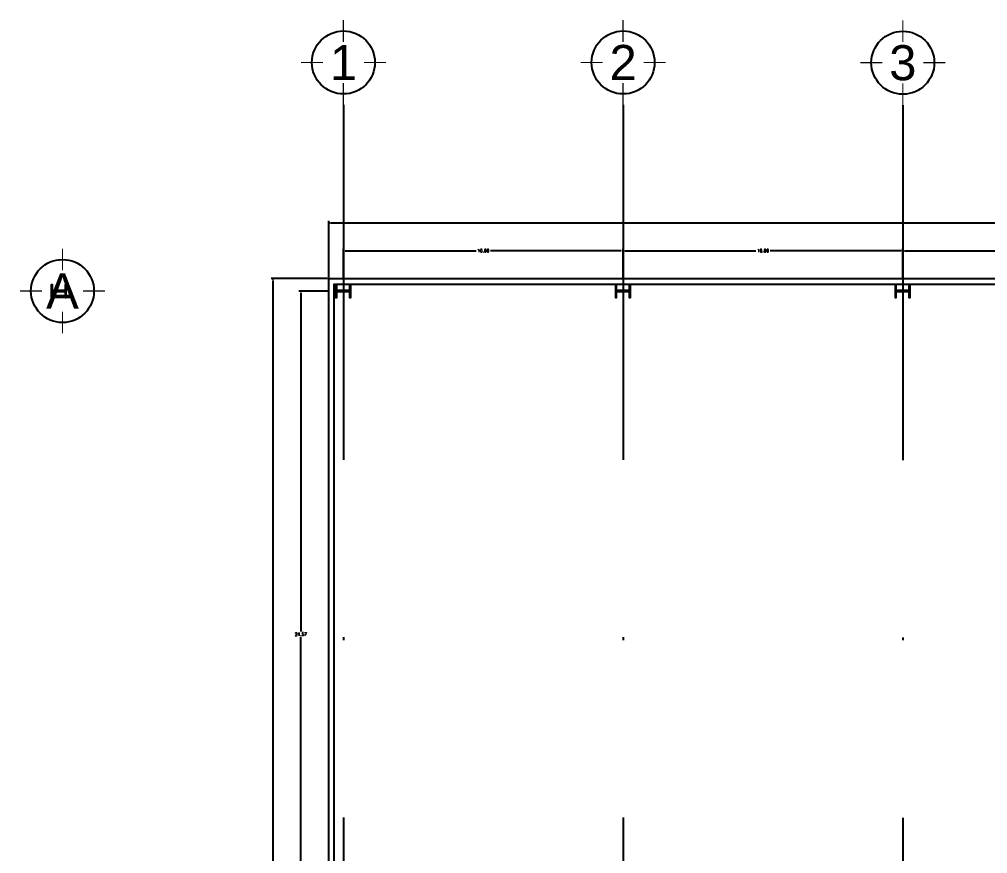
# Model space of a CAD drawing. Header units: millimetres. Extents: x 1263 to 3002, y 1308 to 2683.
# Drawn here: x 1263.5 to 1298.14, y 1414.32 to 1444.17 of the extents above; entities that cross this region are included whole.
import ezdxf
from ezdxf.enums import TextEntityAlignment as Align

# ---------------------------------------------------------------- set-up
doc = ezdxf.new("R2010")
doc.units = ezdxf.units.MM
doc.header["$PDMODE"] = 34
doc.linetypes.add('DASHDOT', pattern=[25.4, 12.7, -6.35, 0, -6.35])
for name, color, linetype in [('1- 2', 223, 'Continuous'), ('1- muro de carga', 5, 'Continuous'), ('dim-75', 2, 'Continuous'), ('ejes', 140, 'DASHDOT'), ('MARCO', 254, 'Continuous')]:
    doc.layers.add(name, color=color, linetype=linetype)
doc.styles.add('75', font='romans.shx', dxfattribs={"height": 0.112})
doc.styles.add('ALA', font='arial.ttf')
doc.styles.get("Standard").update_dxf_attribs({"font": 'arial.ttf'})
doc.styles.add('TEXTOS', font='romans.shx')
doc.dimstyles.new('DIM-75P', dxfattribs={"dimtxt": 0.3, "dimasz": 0.3, "dimexe": 0.0675, "dimexo": 0.0468, "dimgap": 0.0375, "dimtad": 0, "dimtih": 1, "dimtoh": 1, "dimzin": 0, "dimdsep": 46, "dimtxsty": 'TEXTOS', "dimcen": 0.3, "dimclrd": 1, "dimclre": 1, "dimclrt": 2, "dimadec": 0, "dimazin": 0, "dimtfac": 1, "dimtmove": 1, "dimatfit": 3, "dimldrblk": 'flecha', "dimfxl": 0.045, "dimtolj": 1, "dimtzin": 0, "dimlwd": -1, "dimlwe": -1, "dimarcsym": 0})

# ---------------------------------------------------------------- blocks, each defined once
blk = doc.blocks.new('ejeh')
at = {"layer": 'ejes', "const_width": 0.02}
for points in [[(0, 1.348), (0, 1)], [(-0.326, 0.674), (-0.674, 0.674)], [(0.326, 0.674), (0.674, 0.674)], [(0, 0), (0, 0.348)]]:
    blk.add_lwpolyline(points, dxfattribs=at)
blk.add_lwpolyline([(0, 0.174, -2.414214), (0.5, 0.674, 1)], format="xyb", dxfattribs=at)
at = {"layer": 'ejes'}
blk.add_circle((0, 0.674), 0.5, dxfattribs=at)
blk.add_attdef('X', text='', height=0.556, dxfattribs=at).set_placement((0, 0.674), align=Align.MIDDLE_CENTER)
blk = doc.blocks.new('flecha')
at = {"ltscale": 6}
for points in [[(-0.02, 0.03), (-0.11, 0.13), (-0.12, 0.05), (-0.12, 0.21)], [(-0.02, -0.03), (-0.11, -0.13), (-0.12, -0.05), (-0.12, -0.21)]]:
    blk.add_hatch(color=256, dxfattribs=at).paths.add_polyline_path(points)
for p, q in [((0.01, -0.02), (-0.14, 0.24)), ((0.01, 0.02), (-0.14, -0.24)), ((-0.13, 0.24), (-0.13, 0.03)), ((-0.13, 0.03), (-0.1, 0.12)), ((0, 0), (-0.1, 0.12)), ((0, 0), (-0.1, -0.12)), ((-0.13, -0.02), (-0.13, -0.24)), ((-0.13, -0.02), (-0.1, -0.12))]:
    blk.add_line(p, q, dxfattribs=at)
for points in [[(-0.02, 0.03), (-0.11, 0.13), (-0.12, 0.05), (-0.12, 0.21)], [(-0.02, -0.03), (-0.11, -0.13), (-0.12, -0.05), (-0.12, -0.21)]]:
    blk.add_lwpolyline(points, close=True, dxfattribs=at)
blk = doc.blocks.new('*D14')
at = {"layer": 'Defpoints', "color": 0, "transparency": 16777216}
for p in [(1099.672, 119.429), (1089.664, 118.429), (1099.672, 118.429)]:
    blk.add_point(p, dxfattribs=at)
at = {"layer": 'dim-75', "color": 1, "transparency": 16777216}
for p, q in [((1089.664, 118.475), (1089.664, 119.496)), ((1089.728, 119.429), (1094.414, 119.429)), ((1099.608, 119.429), (1094.921, 119.429)), ((1099.672, 118.475), (1099.672, 119.496))]:
    blk.add_line(p, q, dxfattribs=at)
at = {"layer": 'dim-75', "color": 1, "transparency": 16777216, "xscale": 0.06375, "yscale": 0.06375, "zscale": 0.06375, "rotation": 180}
blk.add_blockref('flecha', (1089.664, 119.429), dxfattribs=at)
at = {"layer": 'dim-75', "color": 1, "transparency": 16777216, "xscale": 0.06375, "yscale": 0.06375, "zscale": 0.06375}
blk.add_blockref('flecha', (1099.672, 119.429), dxfattribs=at)
at = {"layer": 'dim-75', "transparency": 16777216, "insert": (1094.668, 119.429), "char_height": 0.112, "attachment_point": 5, "style": '75'}
blk.add_mtext('\\A1;10.00', dxfattribs=at)
blk = doc.blocks.new('*D32')
at = {"layer": 'Defpoints', "color": 0, "transparency": 16777216}
for p in [(1109.68, 119.429), (1099.672, 118.429), (1109.68, 118.429)]:
    blk.add_point(p, dxfattribs=at)
at = {"layer": 'dim-75', "color": 1, "transparency": 16777216}
for p, q in [((1099.672, 118.475), (1099.672, 119.496)), ((1099.736, 119.429), (1104.422, 119.429)), ((1109.616, 119.429), (1104.929, 119.429)), ((1109.68, 118.475), (1109.68, 119.496))]:
    blk.add_line(p, q, dxfattribs=at)
at = {"layer": 'dim-75', "color": 1, "transparency": 16777216, "xscale": 0.06375, "yscale": 0.06375, "zscale": 0.06375, "rotation": 180}
blk.add_blockref('flecha', (1099.672, 119.429), dxfattribs=at)
at = {"layer": 'dim-75', "color": 1, "transparency": 16777216, "xscale": 0.06375, "yscale": 0.06375, "zscale": 0.06375}
blk.add_blockref('flecha', (1109.68, 119.429), dxfattribs=at)
at = {"layer": 'dim-75', "transparency": 16777216, "insert": (1104.676, 119.429), "char_height": 0.112, "attachment_point": 5, "style": '75'}
blk.add_mtext('\\A1;10.00', dxfattribs=at)
blk = doc.blocks.new('*D33')
at = {"layer": 'Defpoints', "color": 0, "transparency": 16777216}
for p in [(1119.68, 119.429), (1109.68, 118.429), (1119.68, 118.429)]:
    blk.add_point(p, dxfattribs=at)
at = {"layer": 'dim-75', "color": 1, "transparency": 16777216}
for p, q in [((1109.68, 118.475), (1109.68, 119.496)), ((1109.743, 119.429), (1114.426, 119.429)), ((1119.616, 119.429), (1114.933, 119.429)), ((1119.68, 118.475), (1119.68, 119.496))]:
    blk.add_line(p, q, dxfattribs=at)
at = {"layer": 'dim-75', "color": 1, "transparency": 16777216, "xscale": 0.06375, "yscale": 0.06375, "zscale": 0.06375, "rotation": 180}
blk.add_blockref('flecha', (1109.68, 119.429), dxfattribs=at)
at = {"layer": 'dim-75', "color": 1, "transparency": 16777216, "xscale": 0.06375, "yscale": 0.06375, "zscale": 0.06375}
blk.add_blockref('flecha', (1119.68, 119.429), dxfattribs=at)
at = {"layer": 'dim-75', "transparency": 16777216, "insert": (1114.68, 119.429), "char_height": 0.112, "attachment_point": 5, "style": '75'}
blk.add_mtext('\\A1;10.00', dxfattribs=at)
blk = doc.blocks.new('*D45')
at = {"layer": 'Defpoints', "color": 0, "transparency": 16777216}
for p in [(1089.141, 120.429), (1089.141, 118.429), (1230.223, 118.429)]:
    blk.add_point(p, dxfattribs=at)
at = {"layer": 'dim-75', "color": 1, "transparency": 16777216}
for p, q in [((1089.141, 118.475), (1089.141, 120.496)), ((1089.205, 120.429), (1159.375, 120.429)), ((1230.159, 120.429), (1159.989, 120.429)), ((1230.223, 118.475), (1230.223, 120.496))]:
    blk.add_line(p, q, dxfattribs=at)
at = {"layer": 'dim-75', "color": 1, "transparency": 16777216, "xscale": 0.06375, "yscale": 0.06375, "zscale": 0.06375, "rotation": 180}
blk.add_blockref('flecha', (1089.141, 120.429), dxfattribs=at)
at = {"layer": 'dim-75', "color": 1, "transparency": 16777216, "xscale": 0.06375, "yscale": 0.06375, "zscale": 0.06375}
blk.add_blockref('flecha', (1230.223, 120.429), dxfattribs=at)
at = {"layer": 'dim-75', "transparency": 16777216, "insert": (1159.682, 120.429), "char_height": 0.112, "attachment_point": 5, "style": '75'}
blk.add_mtext('\\A1;141.08', dxfattribs=at)
blk = doc.blocks.new('*D46')
at = {"layer": 'Defpoints', "color": 0, "transparency": 16777216}
for p in [(1089.141, 118.429), (1087.141, 38.429), (1089.141, 38.429)]:
    blk.add_point(p, dxfattribs=at)
at = {"layer": 'dim-75', "color": 1, "transparency": 16777216}
for p, q in [((1089.094, 118.429), (1087.073, 118.429)), ((1087.141, 118.365), (1087.141, 78.522)), ((1087.141, 38.492), (1087.141, 78.335)), ((1089.094, 38.429), (1087.073, 38.429))]:
    blk.add_line(p, q, dxfattribs=at)
at = {"layer": 'dim-75', "color": 1, "transparency": 16777216, "xscale": 0.06375, "yscale": 0.06375, "zscale": 0.06375}
for p, rotation in [((1087.141, 118.429), 90), ((1087.141, 38.429), 270)]:
    blk.add_blockref('flecha', p, dxfattribs=dict(at, rotation=rotation))
at = {"layer": 'dim-75', "transparency": 16777216, "insert": (1087.141, 78.429), "char_height": 0.112, "attachment_point": 5, "style": '75'}
blk.add_mtext('\\A1;80.00', dxfattribs=at)
blk = doc.blocks.new('*D49')
at = {"layer": 'Defpoints', "color": 0, "transparency": 16777216}
for p in [(1088.141, 117.986), (1089.141, 117.986), (1089.141, 93.421)]:
    blk.add_point(p, dxfattribs=at)
at = {"layer": 'dim-75', "color": 1, "transparency": 16777216}
for p, q in [((1089.094, 117.986), (1088.073, 117.986)), ((1088.141, 117.922), (1088.141, 105.797)), ((1088.141, 93.484), (1088.141, 105.61)), ((1089.094, 93.421), (1088.073, 93.421))]:
    blk.add_line(p, q, dxfattribs=at)
at = {"layer": 'dim-75', "color": 1, "transparency": 16777216, "xscale": 0.06375, "yscale": 0.06375, "zscale": 0.06375}
for p, rotation in [((1088.141, 117.986), 90), ((1088.141, 93.421), 270)]:
    blk.add_blockref('flecha', p, dxfattribs=dict(at, rotation=rotation))
at = {"layer": 'dim-75', "transparency": 16777216, "insert": (1088.141, 105.703), "char_height": 0.112, "attachment_point": 5, "style": '75'}
blk.add_mtext('\\A1;24.57', dxfattribs=at)
blk = doc.blocks.new('planta conjunto')
at = {"layer": '1- 2', "lineweight": 25}
for points in [[(-9.435, 79.581), (-9.885, 79.581), (-9.885, 79.779), (-9.933, 79.779), (-9.933, 79.329), (-9.885, 79.329), (-9.885, 79.534), (-9.435, 79.534), (-9.435, 79.329), (-9.396, 79.329), (-9.396, 79.779), (-9.435, 79.779), (-9.435, 79.581)], [(0.743, 79.581), (0.292, 79.581), (0.292, 79.779), (0.245, 79.779), (0.245, 79.329), (0.292, 79.329), (0.292, 79.534), (0.743, 79.534), (0.743, 79.329), (0.79, 79.329), (0.79, 79.779), (0.743, 79.779), (0.743, 79.581)], [(10.75, 79.581), (10.3, 79.581), (10.3, 79.779), (10.253, 79.779), (10.253, 79.329), (10.3, 79.329), (10.3, 79.534), (10.75, 79.534), (10.75, 79.329), (10.79, 79.329), (10.79, 79.779), (10.75, 79.779), (10.75, 79.581)], [(20.75, 79.581), (20.3, 79.581), (20.3, 79.779), (20.261, 79.779), (20.261, 79.329), (20.3, 79.329), (20.3, 79.534), (20.75, 79.534), (20.75, 79.329), (20.798, 79.329), (20.798, 79.779), (20.75, 79.779), (20.75, 79.581)]]:
    blk.add_lwpolyline(points, dxfattribs=at)
at = {"layer": '1- muro de carga', "lineweight": 25}
blk.add_lwpolyline([(0, 0), (0, 80), (141.082, 80), (162.567, 0)], close=True, dxfattribs=at)
blk.add_lwpolyline([(6.09, 0.197), (0.197, 0.197), (0.197, 79.803), (140.923, 79.803), (162.306, 0.197), (7.291, 0.197)], dxfattribs=at)
at = {"layer": 'ejes'}
for p, q in [((0.523, 86.216), (0.523, 0.474)), ((10.531, 86.216), (10.531, 0.474)), ((20.539, 86.208), (20.539, 0.474))]:
    blk.add_line(p, q, dxfattribs=at)
at = {"layer": 'MARCO'}
ref = blk.add_blockref('ejeh', (0.523, 86.216), dxfattribs=dict(at, xscale=2.254873559710263, yscale=2.254873559710263, zscale=2.254873559710263))
ref.add_attrib('X', '1', dxfattribs={"layer": 'ejes', "height": 1.254, "style": 'ALA'}).set_placement((0.523, 87.736), align=Align.MIDDLE_CENTER)
ref = blk.add_blockref('ejeh', (10.531, 86.216), dxfattribs=dict(at, xscale=2.254873559710263, yscale=2.254873559710263, zscale=2.254873559710263))
ref.add_attrib('X', '2', dxfattribs={"layer": 'ejes', "height": 1.254, "style": 'ALA'}).set_placement((10.531, 87.736), align=Align.MIDDLE_CENTER)
ref = blk.add_blockref('ejeh', (20.539, 86.208), dxfattribs=dict(at, xscale=2.254873559710263, yscale=2.254873559710263, zscale=2.254873559710263))
ref.add_attrib('X', '3', dxfattribs={"layer": 'ejes', "height": 1.254, "style": 'ALA'}).set_placement((20.539, 87.728), align=Align.MIDDLE_CENTER)
ref = blk.add_blockref('ejeh', (-9.53, 78.037), dxfattribs=dict(at, xscale=2.254873559710263, yscale=2.254873559710263, zscale=2.254873559710263))
ref.add_attrib('X', 'A', dxfattribs={"layer": 'ejes', "height": 1.254, "style": 'ALA'}).set_placement((-9.53, 79.557), align=Align.MIDDLE_CENTER)
at = {"layer": 'dim-75'}
for base, p1, p2, picture, middle in [((0, 82), (141.082, 80), (0, 80), '*D45', (70.541, 82)), ((30.539, 81), (20.539, 80), (30.539, 80), '*D33', (25.539, 81))]:
    dim = blk.add_linear_dim(base=base, p1=p1, p2=p2, dimstyle='DIM-75P', dxfattribs=at)
    dim.commit()
    dim.dimension.update_dxf_attribs({"geometry": picture, "text_midpoint": middle, "insert": (-1089.141, -38.429)})
for base, p1, p2, picture, middle in [((10.531, 81), (0.523, 80), (10.531, 80), '*D14', (5.527, 81)), ((20.539, 81), (10.531, 80), (20.539, 80), '*D32', (15.535, 81))]:
    dim = blk.add_linear_dim(base=base, p1=p1, p2=p2, text='10.00', dimstyle='DIM-75P', dxfattribs=at)
    dim.commit()
    dim.dimension.update_dxf_attribs({"geometry": picture, "text_midpoint": middle, "insert": (-1089.141, -38.429)})
for base, p1, p2, picture, middle in [((-2, 0), (0, 80), (0, 0), '*D46', (-2, 40)), ((-1, 79.558), (0, 54.992), (0, 79.558), '*D49', (-1, 67.275))]:
    dim = blk.add_linear_dim(base=base, p1=p1, p2=p2, angle=90, dimstyle='DIM-75P', dxfattribs=at)
    dim.commit()
    dim.dimension.update_dxf_attribs({"geometry": picture, "text_midpoint": middle, "insert": (-1089.141, -38.429)})

msp = doc.modelspace()

# ---------------------------------------------------------------- linework, layer by layer
at = {"layer": '1- muro de carga', "lineweight": 25}
msp.add_lwpolyline([(1274.5697, 1354.89372), (1274.5697, 1434.89372), (1415.65193, 1434.89372), (1437.13692, 1354.89372)], close=True, dxfattribs=at)
msp.add_lwpolyline([(1280.65975, 1355.0912), (1274.76717, 1355.0912), (1274.76717, 1434.69625), (1415.49241, 1434.69625), (1436.87568, 1355.0912), (1281.8604, 1355.0912)], dxfattribs=at)

# ---------------------------------------------------------------- block references
msp.add_blockref('planta conjunto', (1274.5697, 1354.89372))

doc.saveas('drawing.dxf')
